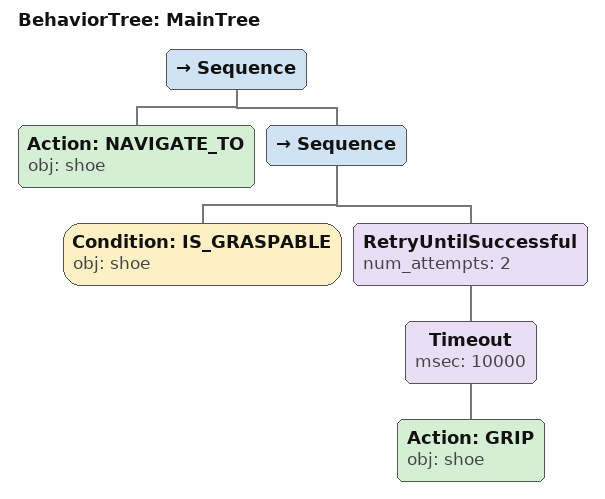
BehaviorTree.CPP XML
<root main_tree_to_execute="MainTree">
  <BehaviorTree ID="MainTree">
    <Sequence>
      <!-- Navigate to shoe -->
      <Action ID="NAVIGATE_TO" obj="shoe" />
      <Sequence>
        <!-- Check shoe is graspable before GRASP -->
        <Condition ID="IS_GRASPABLE" obj="shoe" />
        <!-- Retry GRASP shoe up to 2 attempts -->
        <RetryUntilSuccessful num_attempts="2">
          <!-- Timeout: GRASP shoe within 10s -->
          <Timeout msec="10000">
            <!-- Grasp shoe -->
            <Action ID="GRIP" obj="shoe" />
          </Timeout>
        </RetryUntilSuccessful>
      </Sequence>
    </Sequence>
  </BehaviorTree>
</root>
